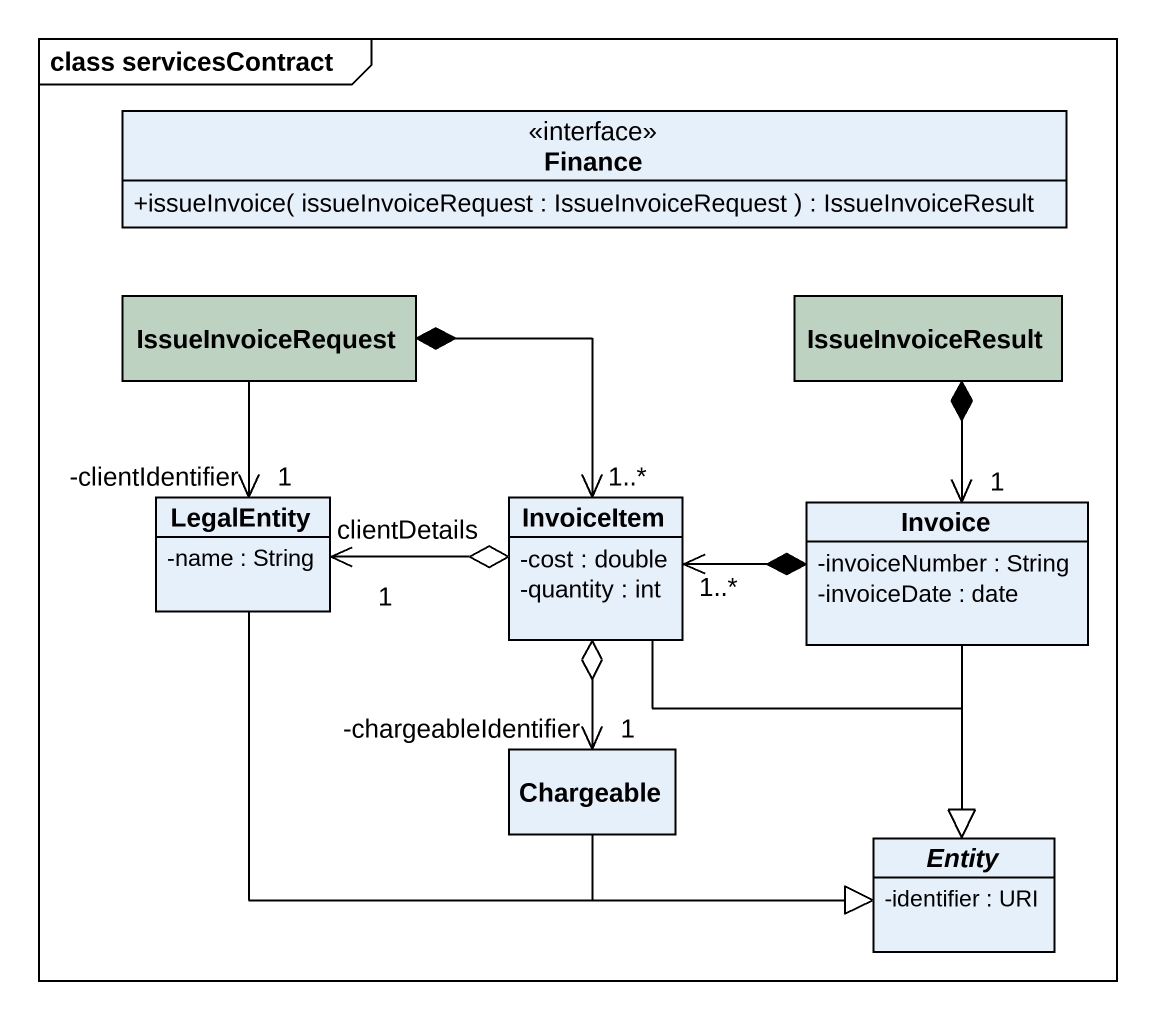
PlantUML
@startuml
mainframe class servicesContract
hide circle
hide empty members
skinparam classAttributeIconSize 0
interface Finance {
  +issueInvoice( issueInvoiceRequest : IssueInvoiceRequest ) : IssueInvoiceResult
}
class IssueInvoiceRequest #BDD2C1
class IssueInvoiceResult #BDD2C1
class LegalEntity {
  -name : String
}
class InvoiceItem {
  -cost : double
  -quantity : int
}
class Invoice {
  -invoiceNumber : String
  -invoiceDate : date
}
class Chargeable
abstract class "Entity" as Entity_ {
  -identifier : URI
}
IssueInvoiceRequest --> "1\n-clientIdentifier" LegalEntity
IssueInvoiceRequest *--> "1..*" InvoiceItem
IssueInvoiceResult *--> "1" Invoice
LegalEntity -right-|> Entity_
InvoiceItem o-left-> "1" LegalEntity : clientDetails
InvoiceItem o--> "1\n-chargeableIdentifier" Chargeable
InvoiceItem --|> Entity_
Invoice *-left-> "1..*" InvoiceItem
Invoice --|> Entity_
Chargeable -right-|> Entity_
@enduml
